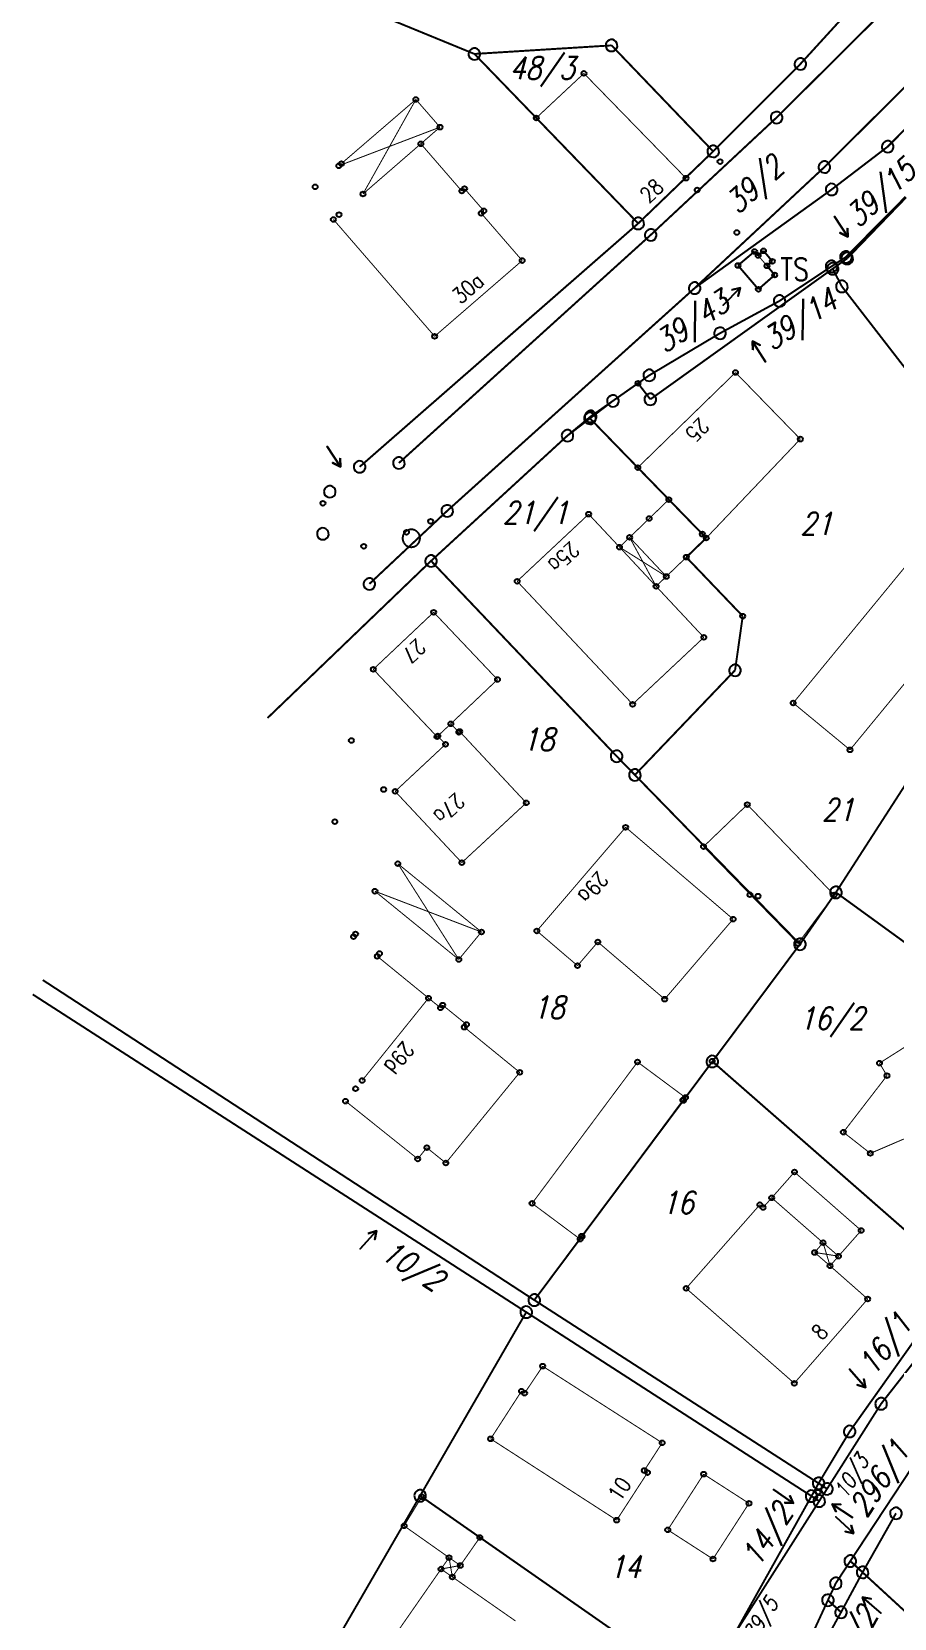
# Model space of a CAD drawing. Extents: x 4468056 to 4468688, y 5348625 to 5349303.
# Drawn here: x 4468056.1 to 4468144.8, y 5348818.6 to 5348981.8 of the extents above; entities that cross this region are included whole.
import ezdxf

# ---------------------------------------------------------------- set-up
doc = ezdxf.new("R2010")
doc.units = 0
doc.linetypes.add('PCMAP-LINIENTYP_046', pattern=[1, 0.35, -0.3, 0.35])
doc.layers.get('0').update_dxf_attribs({"linetype": 'CONTINUOUS'})
for name, color, linetype in [('B-T017-AMTL_PUNKTE_G-KOORDINATE', 216, 'CONTINUOUS'), ('B-T018-AMTL_PUNKTE_D-KOORDINATE', 216, 'CONTINUOUS'), ('B-T020-AMTL_FR-PFEIL', 7, 'CONTINUOUS'), ('L-T034-AMTL_FLGR_ABGEM', 216, 'CONTINUOUS'), ('L-T044-AMTL_GEBAEUDELINIE', 136, 'CONTINUOUS'), ('L-T046-AMTL_ARK_PASS_DURCHF_DIA', 136, 'PCMAP-LINIENTYP_046'), ('T-T004-HAUSNUMMER_GEBAEUDETEXT', 16, 'CONTINUOUS'), ('T-T018-FLURNUMMER', 7, 'CONTINUOUS'), ('T-T023-FLURNUMMERNTEXT_ZU_VERME', 7, 'CONTINUOUS')]:
    doc.layers.add(name, color=color, linetype=linetype)
doc.styles.add('PCMAP-TEXTTYP_004', font='simplex')
doc.styles.add('PCMAP-TEXTTYP_018', font='simplex', dxfattribs={"oblique": 15})
doc.styles.add('PCMAP-TEXTTYP_023', font='simplex', dxfattribs={"oblique": 15})

# ---------------------------------------------------------------- blocks, each defined once
blk = doc.blocks.new('KREIS')
blk.add_circle((0, 0), 5)
blk = doc.blocks.new('SYM10')
for points in [[(2.507, 4.202), (0.958, 4.953), (-0.543, 5), (-2.185, 4.437), (-3.379, 3.608), (-4.249, 2.748), (-4.882, 1.357), (-5, 0.073)], [(-5, 0.073), (-4.953, -0.912)], [(2.493, -4.416), (3.726, -3.586), (4.455, -2.364), (5, -0.885), (4.933, 0.741), (4.464, 2.007), (3.69, 3.219), (2.507, 4.202)], [(-4.953, -0.912), (-4.698, -1.945), (-3.921, -3.398), (-2.642, -4.314), (-1.366, -4.81), (0.008, -5), (1.379, -4.834), (2.493, -4.416)]]:
    blk.add_lwpolyline(points)
blk = doc.blocks.new('SYM2')
blk.add_lwpolyline([(0.014, 4.998), (-0.117, 4.996), (-0.243, 4.989), (-0.382, 4.981), (-0.531, 4.968), (-0.714, 4.947), (-0.875, 4.92), (-1.102, 4.876), (-1.302, 4.825), (-1.487, 4.771), (-1.654, 4.716), (-1.834, 4.651), (-2.003, 4.578), (-2.165, 4.505), (-2.343, 4.418), (-2.504, 4.327), (-2.685, 4.218), (-2.853, 4.104), (-2.968, 4.022), (-3.116, 3.911), (-3.255, 3.794), (-3.4, 3.668), (-3.564, 3.506), (-3.668, 3.396), (-3.775, 3.276), (-3.892, 3.141), (-4.005, 2.993), (-4.092, 2.873), (-4.178, 2.747), (-4.263, 2.611), (-4.342, 2.479), (-4.433, 2.307), (-4.513, 2.143), (-4.573, 2.015), (-4.655, 1.824), (-4.705, 1.688), (-4.751, 1.551), (-4.801, 1.388), (-4.848, 1.224), (-4.892, 1.018), (-4.927, 0.84), (-4.96, 0.625), (-4.981, 0.404), (-4.995, 0.188), (-5, -0.038), (-4.993, -0.222), (-4.983, -0.4), (-4.958, -0.631), (-4.925, -0.85), (-4.881, -1.084), (-4.831, -1.284), (-4.768, -1.498), (-4.693, -1.722), (-4.609, -1.933), (-4.515, -2.145), (-4.412, -2.348), (-4.25, -2.632), (-4.114, -2.841), (-3.982, -3.019), (-3.846, -3.192), (-3.693, -3.366), (-3.541, -3.525), (-3.368, -3.689), (-3.225, -3.816), (-3.04, -3.97), (-2.846, -4.111), (-2.625, -4.256), (-2.428, -4.369), (-2.26, -4.459), (-2.057, -4.555), (-1.878, -4.634), (-1.637, -4.724), (-1.4, -4.797), (-1.201, -4.852), (-0.977, -4.904), (-0.722, -4.946), (-0.487, -4.975), (-0.272, -4.993), (0.015, -4.998), (0.278, -4.991), (0.537, -4.968), (0.762, -4.939), (1.011, -4.895), (1.231, -4.845), (1.493, -4.771), (1.722, -4.693), (1.935, -4.609), (2.165, -4.504), (2.357, -4.41), (2.577, -4.283), (2.756, -4.17), (2.925, -4.051), (3.067, -3.948), (3.212, -3.829), (3.384, -3.681), (3.519, -3.549), (3.651, -3.413), (3.793, -3.257), (3.94, -3.077), (4.069, -2.904), (4.191, -2.726), (4.317, -2.522), (4.435, -2.309), (4.536, -2.102), (4.62, -1.912), (4.698, -1.713), (4.759, -1.526), (4.813, -1.348), (4.86, -1.171), (4.901, -0.985), (4.935, -0.789), (4.963, -0.604), (4.983, -0.426), (4.993, -0.247), (5, -0.057), (4.998, 0.139), (4.988, 0.332), (4.974, 0.512), (4.951, 0.699), (4.916, 0.911), (4.871, 1.129), (4.817, 1.336), (4.752, 1.556), (4.693, 1.723), (4.613, 1.931), (4.535, 2.102), (4.435, 2.306), (4.336, 2.492), (4.24, 2.649), (4.123, 2.826), (3.994, 3.007), (3.874, 3.16), (3.712, 3.348), (3.541, 3.528), (3.359, 3.702), (3.195, 3.845), (3.022, 3.983), (2.859, 4.098), (2.675, 4.225), (2.493, 4.332), (2.322, 4.426), (2.148, 4.513), (1.966, 4.595), (1.762, 4.679), (1.582, 4.742), (1.368, 4.808), (1.162, 4.86), (0.981, 4.902), (0.785, 4.935), (0.54, 4.968), (0.32, 4.988), (0.128, 4.996), (0.014, 4.998)])
blk = doc.blocks.new('SYM60')
blk.add_lwpolyline([(-8.077, 1.827), (-8.077, 1.808), (-5.038, 0.01), (-15, 0.01), (-15, -0.01), (-5.038, -0.01), (-8.077, -1.808), (-8.077, -1.827), (-5, 0), (-8.077, 1.827)])

msp = doc.modelspace()

# ---------------------------------------------------------------- linework, layer by layer
at = {"layer": 'L-T034-AMTL_FLGR_ABGEM', "const_width": 0.2, "flags": 128}
for points in [[(4468101.61, 5348979.5), (4468086.93, 5348985.52)], [(4468132.68, 5348972.96), (4468143.61, 5348983.83)], [(4468135.13, 5348978.47), (4468140.67, 5348984.54)], [(4468115.71, 5348980.38), (4468101.61, 5348979.5)], [(4468115.71, 5348980.38), (4468126.16, 5348969.48)], [(4468101.61, 5348979.5), (4468118.45, 5348962.07)], [(4468137.6, 5348967.87), (4468148.62, 5348978.84)], [(4468152.82, 5348978.74), (4468144.11, 5348969.97)], [(4468135.13, 5348978.47), (4468126.16, 5348969.48)], [(4468119.74, 5348960.89), (4468132.68, 5348972.96)], [(4468118.45, 5348962.07), (4468126.16, 5348969.48)], [(4468144.11, 5348969.97), (4468138.34, 5348965.56)], [(4468124.26, 5348955.42), (4468137.6, 5348967.87)], [(4468138.34, 5348965.56), (4468124.26, 5348955.42)], [(4468139.81, 5348958.62), (4468145.95, 5348964.82)], [(4468139.94, 5348958.47), (4468146, 5348964.75)], [(4468089.81, 5348937.04), (4468118.45, 5348962.07)], [(4468093.84, 5348937.43), (4468119.74, 5348960.89)], [(4468128.71, 5348957.75), (4468130.42, 5348959.19)], [(4468130.42, 5348959.19), (4468130.78, 5348958.77)], [(4468130.78, 5348958.77), (4468131.34, 5348959.25)], [(4468131.34, 5348959.25), (4468132.24, 5348958.18)], [(4468138.45, 5348957.41), (4468119.7, 5348943.98)], [(4468130.81, 5348955.3), (4468128.71, 5348957.75)], [(4468132.24, 5348958.18), (4468131.69, 5348957.71)], [(4468131.69, 5348957.71), (4468132.49, 5348956.77)], [(4468138.33, 5348957.65), (4468132.98, 5348954.1)], [(4468138.33, 5348957.65), (4468139.81, 5348958.62)], [(4468138.45, 5348957.41), (4468139.94, 5348958.47)], [(4468139.39, 5348955.59), (4468138.45, 5348957.41)], [(4468139.94, 5348958.47), (4468139.81, 5348958.62)], [(4468132.49, 5348956.77), (4468130.81, 5348955.3)], [(4468098.81, 5348932.51), (4468124.26, 5348955.42)], [(4468147.78, 5348944.75), (4468139.39, 5348955.59)], [(4468126.87, 5348950.78), (4468132.98, 5348954.1)], [(4468119.59, 5348946.45), (4468126.87, 5348950.78)], [(4468119.59, 5348946.45), (4468118.43, 5348945.63)], [(4468118.43, 5348945.63), (4468115.85, 5348943.82)], [(4468119.7, 5348943.98), (4468118.43, 5348945.63)], [(4468113.49, 5348942.02), (4468115.85, 5348943.82)], [(4468113.57, 5348942.22), (4468115.85, 5348943.82)], [(4468111.18, 5348940.25), (4468113.57, 5348942.22)], [(4468113.49, 5348942.02), (4468111.18, 5348940.25)], [(4468125.05, 5348930.12), (4468113.49, 5348942.02)], [(4468111.18, 5348940.25), (4468097.15, 5348927.36)], [(4468090.81, 5348925), (4468098.81, 5348932.51)], [(4468125.45, 5348929.72), (4468123.4, 5348927.74)], [(4468125.45, 5348929.72), (4468125.05, 5348930.12)], [(4468097.15, 5348927.36), (4468080.33, 5348911.2)], [(4468116.23, 5348907.28), (4468097.15, 5348927.36)], [(4468123.4, 5348927.74), (4468129.2, 5348921.68)], [(4468128.41, 5348916.12), (4468129.2, 5348921.68)], [(4468118.11, 5348905.35), (4468128.41, 5348916.12)], [(4468118.11, 5348905.35), (4468116.23, 5348907.28)], [(4468118.11, 5348905.35), (4468135.08, 5348887.94)], [(4468138.78, 5348893.27), (4468145.86, 5348904.25)], [(4468135.08, 5348887.94), (4468138.78, 5348893.27)], [(4468138.78, 5348893.27), (4468166.61, 5348873.06)], [(4468126.08, 5348875.88), (4468135.08, 5348887.94)], [(4468107.77, 5348851.34), (4468057.22, 5348884.26)], [(4468106.94, 5348850.1), (4468056.19, 5348882.78)], [(4468126.08, 5348875.88), (4468107.77, 5348851.34)], [(4468126.08, 5348875.88), (4468151.61, 5348853.53)], [(4468107.77, 5348851.34), (4468137, 5348832.5)], [(4468143.43, 5348840.68), (4468152.71, 5348852.52)], [(4468106.94, 5348850.1), (4468096.03, 5348831.22)], [(4468106.94, 5348850.1), (4468136.27, 5348831.18)], [(4468147.96, 5348848.76), (4468140.2, 5348837.83)], [(4468143.43, 5348840.68), (4468137.87, 5348831.93)], [(4468140.2, 5348837.83), (4468137, 5348832.5)], [(4468148.07, 5348836.36), (4468140.26, 5348824.5)], [(4468137, 5348832.5), (4468136.27, 5348831.18)], [(4468137.87, 5348831.93), (4468137, 5348832.5)], [(4468137.06, 5348830.67), (4468137.87, 5348831.93)], [(4468085.15, 5348812.41), (4468096.03, 5348831.22)], [(4468125, 5348811), (4468096.03, 5348831.22)], [(4468136.27, 5348831.18), (4468128.25, 5348816.82)], [(4468137.06, 5348830.67), (4468128.25, 5348816.82)], [(4468137.06, 5348830.67), (4468136.27, 5348831.18)], [(4468144.96, 5348829.42), (4468141.52, 5348823.34)], [(4468138.77, 5348822.22), (4468140.26, 5348824.5)], [(4468140.26, 5348824.5), (4468141.52, 5348823.34)], [(4468138.77, 5348822.22), (4468137.96, 5348820.48)], [(4468141.52, 5348823.34), (4468139.31, 5348819.24)], [(4468160.01, 5348806.34), (4468141.52, 5348823.34)], [(4468131.7, 5348806.91), (4468137.96, 5348820.48)], [(4468137.96, 5348820.48), (4468139.31, 5348819.24)], [(4468127.27, 5348797.47), (4468139.31, 5348819.24)]]:
    msp.add_lwpolyline(points, dxfattribs=at)
at = {"layer": 'L-T044-AMTL_GEBAEUDELINIE', "const_width": 0.1, "flags": 128}
for points in [[(4468107.97, 5348972.92), (4468112.87, 5348977.5)], [(4468112.87, 5348977.5), (4468123.37, 5348966.72)], [(4468087.93, 5348968.22), (4468095.59, 5348974.82)], [(4468095.59, 5348974.82), (4468098.07, 5348971.97)], [(4468118.45, 5348962.07), (4468107.97, 5348972.92)], [(4468098.07, 5348971.97), (4468096.1, 5348970.26)], [(4468090.15, 5348965.1), (4468096.1, 5348970.26)], [(4468096.1, 5348970.26), (4468090.15, 5348965.1)], [(4468096.1, 5348970.26), (4468100.31, 5348965.4)], [(4468100.31, 5348965.4), (4468100.6, 5348965.64)], [(4468100.6, 5348965.64), (4468102.58, 5348963.36)], [(4468123.37, 5348966.72), (4468118.45, 5348962.07)], [(4468097.52, 5348950.46), (4468087.11, 5348962.48)], [(4468102.58, 5348963.36), (4468102.31, 5348963.11)], [(4468102.31, 5348963.11), (4468106.52, 5348958.25)], [(4468128.71, 5348957.75), (4468130.42, 5348959.19)], [(4468130.42, 5348959.19), (4468130.78, 5348958.77)], [(4468106.52, 5348958.25), (4468097.52, 5348950.46)], [(4468130.81, 5348955.3), (4468128.71, 5348957.75)], [(4468130.78, 5348958.77), (4468131.69, 5348957.71)], [(4468131.69, 5348957.71), (4468132.49, 5348956.77)], [(4468132.49, 5348956.77), (4468130.81, 5348955.3)], [(4468118.41, 5348936.96), (4468128.46, 5348946.74)], [(4468128.46, 5348946.74), (4468135.12, 5348939.89)], [(4468135.12, 5348939.89), (4468125.45, 5348929.72)], [(4468121.6, 5348933.67), (4468118.41, 5348936.96)], [(4468117.57, 5348929.78), (4468121.6, 5348933.67)], [(4468125.05, 5348930.12), (4468121.6, 5348933.67)], [(4468121.6, 5348933.67), (4468125.05, 5348930.12)], [(4468134.39, 5348912.75), (4468152.27, 5348934.51)], [(4468106, 5348925.27), (4468113.36, 5348932.17)], [(4468113.36, 5348932.17), (4468116.53, 5348928.78)], [(4468116.53, 5348928.78), (4468117.57, 5348929.78)], [(4468125.45, 5348929.72), (4468123.4, 5348927.74)], [(4468125.45, 5348929.72), (4468125.05, 5348930.12)], [(4468125.05, 5348930.12), (4468125.45, 5348929.72)], [(4468158.14, 5348929.71), (4468140.23, 5348907.93)], [(4468116.53, 5348928.78), (4468120.29, 5348924.75)], [(4468120.29, 5348924.75), (4468116.53, 5348928.78)], [(4468123.4, 5348927.74), (4468121.34, 5348925.76)], [(4468117.88, 5348912.62), (4468106, 5348925.27)], [(4468121.34, 5348925.76), (4468120.29, 5348924.75)], [(4468120.29, 5348924.75), (4468125.2, 5348919.5)], [(4468091.21, 5348916.21), (4468097.42, 5348922.08)], [(4468097.42, 5348922.08), (4468103.98, 5348915.16)], [(4468125.2, 5348919.5), (4468117.88, 5348912.62)], [(4468097.77, 5348909.28), (4468091.21, 5348916.21)], [(4468103.98, 5348915.16), (4468099.18, 5348910.61)], [(4468140.23, 5348907.93), (4468134.39, 5348912.75)], [(4468099.18, 5348910.61), (4468097.84, 5348909.35)], [(4468097.84, 5348909.35), (4468099.18, 5348910.61)], [(4468099.18, 5348910.61), (4468100, 5348909.74)], [(4468093.46, 5348903.66), (4468098.64, 5348908.5)], [(4468097.84, 5348909.35), (4468097.77, 5348909.28)], [(4468098.64, 5348908.5), (4468097.84, 5348909.35)], [(4468100, 5348909.74), (4468100.09, 5348909.82)], [(4468100.09, 5348909.82), (4468106.94, 5348902.48)], [(4468100.31, 5348896.33), (4468093.46, 5348903.66)], [(4468106.94, 5348902.48), (4468100.31, 5348896.33)], [(4468125.17, 5348897.98), (4468129.67, 5348902.3)], [(4468129.67, 5348902.3), (4468138.6, 5348893.01)], [(4468108.03, 5348889.31), (4468117.16, 5348899.97)], [(4468117.16, 5348899.97), (4468128.21, 5348890.52)], [(4468134.88, 5348888.02), (4468125.17, 5348897.98)], [(4468093.74, 5348896.22), (4468102.33, 5348889.2)], [(4468100, 5348886.37), (4468091.38, 5348893.39)], [(4468138.6, 5348893.01), (4468134.88, 5348888.02)], [(4468102.33, 5348889.2), (4468100, 5348886.37)], [(4468112.21, 5348885.73), (4468108.03, 5348889.31)], [(4468128.21, 5348890.52), (4468121.17, 5348882.29)], [(4468114.3, 5348888.17), (4468112.21, 5348885.73)], [(4468121.17, 5348882.29), (4468114.3, 5348888.17)], [(4468091.62, 5348886.7), (4468096.89, 5348882.4)], [(4468096.89, 5348882.4), (4468090.07, 5348873.93)], [(4468090.07, 5348873.93), (4468096.89, 5348882.4)], [(4468096.89, 5348882.4), (4468098.12, 5348881.4)], [(4468098.12, 5348881.4), (4468098.34, 5348881.68)], [(4468098.34, 5348881.68), (4468100.79, 5348879.69)], [(4468100.79, 5348879.69), (4468100.57, 5348879.41)], [(4468100.57, 5348879.41), (4468106.27, 5348874.76)], [(4468143.26, 5348875.71), (4468146.7, 5348877.89)], [(4468106.27, 5348874.76), (4468098.67, 5348865.44)], [(4468107.54, 5348861.29), (4468118.38, 5348875.83)], [(4468118.38, 5348875.83), (4468123.31, 5348872.17)], [(4468139.55, 5348868.61), (4468144.03, 5348874.42)], [(4468144.03, 5348874.42), (4468143.26, 5348875.71)], [(4468095.78, 5348865.86), (4468088.36, 5348871.8)], [(4468123.04, 5348871.91), (4468112.63, 5348857.92)], [(4468123.09, 5348871.87), (4468123.04, 5348871.91)], [(4468123.31, 5348872.17), (4468123.09, 5348871.87)], [(4468142.32, 5348866.43), (4468139.55, 5348868.61)], [(4468145.77, 5348867.91), (4468142.32, 5348866.43)], [(4468096.71, 5348867.02), (4468095.78, 5348865.86)], [(4468098.67, 5348865.44), (4468096.71, 5348867.02)], [(4468132.18, 5348861.86), (4468134.52, 5348864.51)], [(4468134.52, 5348864.51), (4468141.38, 5348858.5)], [(4468112.48, 5348857.61), (4468107.54, 5348861.29)], [(4468131.29, 5348860.86), (4468132.18, 5348861.86)], [(4468132.18, 5348861.86), (4468137.46, 5348857.24)], [(4468137.46, 5348857.24), (4468132.18, 5348861.86)], [(4468123.38, 5348852.55), (4468130.96, 5348861.15)], [(4468130.96, 5348861.15), (4468131.29, 5348860.86)], [(4468112.63, 5348857.92), (4468112.68, 5348857.88)], [(4468141.38, 5348858.5), (4468139.05, 5348855.86)], [(4468112.68, 5348857.88), (4468112.48, 5348857.61)], [(4468137.46, 5348857.24), (4468139.05, 5348855.86)], [(4468139.05, 5348855.86), (4468137.46, 5348857.24)], [(4468139.05, 5348855.86), (4468138.18, 5348854.86)], [(4468138.18, 5348854.86), (4468142.05, 5348851.45)], [(4468134.5, 5348842.79), (4468123.38, 5348852.55)], [(4468142.05, 5348851.45), (4468134.5, 5348842.79)], [(4468106.77, 5348841.77), (4468108.63, 5348844.54)], [(4468108.63, 5348844.54), (4468120.92, 5348836.66)], [(4468103.28, 5348837.07), (4468106.45, 5348841.98)], [(4468106.45, 5348841.98), (4468106.77, 5348841.77)], [(4468116.24, 5348828.71), (4468103.28, 5348837.07)], [(4468120.92, 5348836.66), (4468119.08, 5348833.82)], [(4468119.41, 5348833.6), (4468116.24, 5348828.71)], [(4468119.08, 5348833.82), (4468119.41, 5348833.6)], [(4468121.49, 5348827.71), (4468125.18, 5348833.44)], [(4468125.18, 5348833.44), (4468129.84, 5348830.44)], [(4468094.38, 5348828.12), (4468096.19, 5348831.11)], [(4468096.19, 5348831.11), (4468102.17, 5348826.93)], [(4468129.84, 5348830.44), (4468126.14, 5348824.71)], [(4468099, 5348824.86), (4468094.38, 5348828.12)], [(4468102.17, 5348826.93), (4468100.16, 5348824.05)], [(4468126.14, 5348824.71), (4468121.49, 5348827.71)], [(4468093.56, 5348817.04), (4468098.18, 5348823.68)], [(4468098.18, 5348823.68), (4468099, 5348824.86)], [(4468099.34, 5348822.87), (4468098.18, 5348823.68)], [(4468098.18, 5348823.68), (4468099.34, 5348822.87)], [(4468100.16, 5348824.05), (4468099.34, 5348822.87)], [(4468099.34, 5348822.87), (4468105.82, 5348818.35)]]:
    msp.add_lwpolyline(points, dxfattribs=at)
at = {"layer": 'L-T046-AMTL_ARK_PASS_DURCHF_DIA', "const_width": 0.1, "flags": 128}
for points in [[(4468095.59, 5348974.82), (4468090.15, 5348965.1)], [(4468098.07, 5348971.97), (4468087.67, 5348968)], [(4468116.53, 5348928.78), (4468117.57, 5348929.78)], [(4468117.57, 5348929.78), (4468121.34, 5348925.76)], [(4468117.57, 5348929.78), (4468120.29, 5348924.75)], [(4468120.29, 5348924.75), (4468116.53, 5348928.78)], [(4468116.53, 5348928.78), (4468121.34, 5348925.76)], [(4468121.34, 5348925.76), (4468120.29, 5348924.75)], [(4468093.74, 5348896.22), (4468100, 5348886.37)], [(4468091.38, 5348893.39), (4468102.33, 5348889.2)], [(4468136.59, 5348856.24), (4468137.46, 5348857.24)], [(4468138.18, 5348854.86), (4468137.46, 5348857.24)], [(4468138.18, 5348854.86), (4468136.59, 5348856.24)], [(4468139.05, 5348855.86), (4468136.59, 5348856.24)], [(4468098.18, 5348823.68), (4468100.16, 5348824.05)], [(4468099, 5348824.86), (4468100.16, 5348824.05)], [(4468099.34, 5348822.87), (4468099, 5348824.86)]]:
    msp.add_lwpolyline(points, dxfattribs=at)

# ---------------------------------------------------------------- block references
at = {"layer": 'B-T017-AMTL_PUNKTE_G-KOORDINATE'}
for name, p, xscale, yscale, zscale in [('SYM10', (4468115.71, 5348980.38), 0.12, 0.12, 0.12), ('SYM10', (4468101.61, 5348979.5), 0.12, 0.12, 0.12), ('SYM10', (4468135.13, 5348978.47), 0.12, 0.12, 0.12), ('SYM10', (4468132.68, 5348972.96), 0.12, 0.12, 0.12), ('SYM10', (4468144.11, 5348969.97), 0.12, 0.12, 0.12), ('KREIS', (4468096.1, 5348970.26), 0.05, 0.05, 0.05), ('SYM10', (4468126.16, 5348969.48), 0.12, 0.12, 0.12), ('KREIS', (4468126.87, 5348968.43), 0.05, 0.05, 0.05), ('SYM10', (4468137.6, 5348967.87), 0.12, 0.12, 0.12), ('KREIS', (4468085.24, 5348965.83), 0.05, 0.05, 0.05), ('KREIS', (4468124.52, 5348965.51), 0.05, 0.05, 0.05), ('SYM10', (4468138.34, 5348965.56), 0.12, 0.12, 0.12), ('KREIS', (4468087.11, 5348962.48), 0.05, 0.05, 0.05), ('SYM10', (4468118.45, 5348962.07), 0.12, 0.12, 0.12), ('SYM10', (4468119.74, 5348960.89), 0.12, 0.12, 0.12), ('KREIS', (4468128.59, 5348961.13), 0.05, 0.05, 0.05), ('KREIS', (4468130.42, 5348959.19), 0.05, 0.05, 0.05), ('KREIS', (4468131.34, 5348959.25), 0.05, 0.05, 0.05), ('SYM10', (4468139.81, 5348958.62), 0.12, 0.12, 0.12), ('KREIS', (4468106.52, 5348958.25), 0.05, 0.05, 0.05), ('KREIS', (4468128.71, 5348957.75), 0.05, 0.05, 0.05), ('KREIS', (4468130.78, 5348958.77), 0.05, 0.05, 0.05), ('KREIS', (4468131.69, 5348957.71), 0.05, 0.05, 0.05), ('KREIS', (4468132.24, 5348958.18), 0.05, 0.05, 0.05), ('SYM10', (4468138.33, 5348957.65), 0.12, 0.12, 0.12), ('SYM10', (4468138.45, 5348957.41), 0.12, 0.12, 0.12), ('SYM10', (4468139.94, 5348958.47), 0.12, 0.12, 0.12), ('SYM10', (4468124.26, 5348955.42), 0.12, 0.12, 0.12), ('KREIS', (4468132.49, 5348956.77), 0.05, 0.05, 0.05), ('SYM10', (4468139.39, 5348955.59), 0.12, 0.12, 0.12), ('KREIS', (4468130.81, 5348955.3), 0.05, 0.05, 0.05), ('SYM10', (4468132.98, 5348954.1), 0.12, 0.12, 0.12), ('SYM10', (4468126.87, 5348950.78), 0.12, 0.12, 0.12), ('KREIS', (4468097.52, 5348950.46), 0.05, 0.05, 0.05), ('SYM10', (4468119.59, 5348946.45), 0.12, 0.12, 0.12), ('KREIS', (4468128.46, 5348946.74), 0.05, 0.05, 0.05), ('KREIS', (4468118.43, 5348945.63), 0.05, 0.05, 0.05), ('SYM10', (4468119.7, 5348943.98), 0.12, 0.12, 0.12), ('SYM10', (4468113.57, 5348942.22), 0.12, 0.12, 0.12), ('SYM10', (4468115.85, 5348943.82), 0.12, 0.12, 0.12), ('SYM10', (4468113.49, 5348942.02), 0.12, 0.12, 0.12), ('SYM10', (4468111.18, 5348940.25), 0.12, 0.12, 0.12), ('KREIS', (4468135.12, 5348939.89), 0.05, 0.05, 0.05), ('SYM10', (4468093.84, 5348937.43), 0.12, 0.12, 0.12), ('SYM10', (4468089.81, 5348937.04), 0.12, 0.12, 0.12), ('KREIS', (4468118.41, 5348936.96), 0.05, 0.05, 0.05), ('SYM10', (4468086.74, 5348934.49), 0.12, 0.12, 0.12), ('KREIS', (4468086.03, 5348933.29), 0.05, 0.05, 0.05), ('SYM10', (4468098.81, 5348932.51), 0.12, 0.12, 0.12), ('KREIS', (4468121.6, 5348933.67), 0.05, 0.05, 0.05), ('KREIS', (4468097.11, 5348931.44), 0.05, 0.05, 0.05), ('KREIS', (4468113.36, 5348932.17), 0.05, 0.05, 0.05), ('SYM10', (4468086.03, 5348930.15), 0.12, 0.12, 0.12), ('SYM2', (4468095.12, 5348929.69), 0.18, 0.18, 0.18), ('KREIS', (4468094.62, 5348930.31), 0.05, 0.05, 0.05), ('KREIS', (4468117.57, 5348929.78), 0.05, 0.05, 0.05), ('KREIS', (4468125.05, 5348930.12), 0.05, 0.05, 0.05), ('KREIS', (4468125.45, 5348929.72), 0.05, 0.05, 0.05), ('KREIS', (4468090.23, 5348928.87), 0.05, 0.05, 0.05), ('SYM10', (4468097.15, 5348927.36), 0.12, 0.12, 0.12), ('KREIS', (4468123.4, 5348927.74), 0.05, 0.05, 0.05), ('SYM10', (4468090.81, 5348925), 0.12, 0.12, 0.12), ('KREIS', (4468106, 5348925.27), 0.05, 0.05, 0.05), ('KREIS', (4468121.34, 5348925.76), 0.05, 0.05, 0.05), ('KREIS', (4468129.2, 5348921.68), 0.05, 0.05, 0.05), ('KREIS', (4468125.2, 5348919.5), 0.05, 0.05, 0.05), ('SYM10', (4468128.41, 5348916.12), 0.12, 0.12, 0.12), ('KREIS', (4468134.39, 5348912.75), 0.05, 0.05, 0.05), ('SYM10', (4468116.23, 5348907.28), 0.12, 0.12, 0.12), ('SYM10', (4468118.11, 5348905.35), 0.12, 0.12, 0.12), ('KREIS', (4468087.26, 5348900.55), 0.05, 0.05, 0.05), ('KREIS', (4468125.17, 5348897.98), 0.05, 0.05, 0.05), ('KREIS', (4468093.74, 5348896.22), 0.05, 0.05, 0.05), ('SYM10', (4468138.78, 5348893.27), 0.12, 0.12, 0.12), ('KREIS', (4468091.38, 5348893.39), 0.05, 0.05, 0.05), ('KREIS', (4468129.94, 5348893.03), 0.05, 0.05, 0.05), ('KREIS', (4468130.77, 5348892.89), 0.05, 0.05, 0.05), ('KREIS', (4468102.33, 5348889.2), 0.05, 0.05, 0.05), ('SYM10', (4468135.08, 5348887.94), 0.12, 0.12, 0.12), ('KREIS', (4468134.88, 5348888.02), 0.05, 0.05, 0.05), ('KREIS', (4468100, 5348886.37), 0.05, 0.05, 0.05), ('KREIS', (4468118.38, 5348875.83), 0.05, 0.05, 0.05), ('SYM10', (4468126.08, 5348875.88), 0.12, 0.12, 0.12), ('KREIS', (4468126.05, 5348875.91), 0.05, 0.05, 0.05), ('KREIS', (4468143.26, 5348875.71), 0.05, 0.05, 0.05), ('KREIS', (4468106.27, 5348874.76), 0.05, 0.05, 0.05), ('KREIS', (4468144.03, 5348874.42), 0.05, 0.05, 0.05), ('KREIS', (4468088.36, 5348871.8), 0.05, 0.05, 0.05), ('KREIS', (4468123.31, 5348872.17), 0.05, 0.05, 0.05), ('KREIS', (4468139.55, 5348868.61), 0.05, 0.05, 0.05), ('KREIS', (4468142.32, 5348866.43), 0.05, 0.05, 0.05), ('KREIS', (4468095.78, 5348865.86), 0.05, 0.05, 0.05), ('KREIS', (4468098.67, 5348865.44), 0.05, 0.05, 0.05), ('KREIS', (4468134.52, 5348864.51), 0.05, 0.05, 0.05), ('KREIS', (4468107.54, 5348861.29), 0.05, 0.05, 0.05), ('KREIS', (4468141.38, 5348858.5), 0.05, 0.05, 0.05), ('KREIS', (4468112.48, 5348857.61), 0.05, 0.05, 0.05), ('SYM10', (4468107.77, 5348851.34), 0.12, 0.12, 0.12), ('KREIS', (4468123.38, 5348852.55), 0.05, 0.05, 0.05), ('KREIS', (4468142.05, 5348851.45), 0.05, 0.05, 0.05), ('SYM10', (4468106.94, 5348850.1), 0.12, 0.12, 0.12), ('KREIS', (4468134.5, 5348842.79), 0.05, 0.05, 0.05), ('SYM10', (4468143.43, 5348840.68), 0.12, 0.12, 0.12), ('SYM10', (4468140.2, 5348837.83), 0.12, 0.12, 0.12), ('SYM10', (4468137, 5348832.5), 0.12, 0.12, 0.12), ('SYM10', (4468137.87, 5348831.93), 0.12, 0.12, 0.12), ('SYM10', (4468096.03, 5348831.22), 0.12, 0.12, 0.12), ('SYM10', (4468136.27, 5348831.18), 0.12, 0.12, 0.12), ('SYM10', (4468137.06, 5348830.67), 0.12, 0.12, 0.12), ('KREIS', (4468136.93, 5348831.59), 0.05, 0.05, 0.05), ('SYM10', (4468144.96, 5348829.42), 0.12, 0.12, 0.12), ('SYM10', (4468140.26, 5348824.5), 0.12, 0.12, 0.12), ('SYM10', (4468141.52, 5348823.34), 0.12, 0.12, 0.12), ('SYM10', (4468138.77, 5348822.22), 0.12, 0.12, 0.12), ('SYM10', (4468137.96, 5348820.48), 0.12, 0.12, 0.12), ('SYM10', (4468139.31, 5348819.24), 0.12, 0.12, 0.12)]:
    msp.add_blockref(name, p, dxfattribs=dict(at, xscale=xscale, yscale=yscale, zscale=zscale))
at = {"layer": 'B-T018-AMTL_PUNKTE_D-KOORDINATE', "xscale": 0.05, "yscale": 0.05, "zscale": 0.05}
for p in [(4468112.87, 5348977.5), (4468095.59, 5348974.82), (4468098.07, 5348971.97), (4468107.97, 5348972.92), (4468087.67, 5348968), (4468087.93, 5348968.22), (4468100.6, 5348965.64), (4468123.37, 5348966.72), (4468090.15, 5348965.1), (4468100.31, 5348965.4), (4468087.69, 5348962.98), (4468102.31, 5348963.11), (4468102.58, 5348963.36), (4468119.58, 5348931.73), (4468116.53, 5348928.78), (4468120.29, 5348924.75), (4468097.42, 5348922.08), (4468091.21, 5348916.21), (4468103.98, 5348915.16), (4468117.88, 5348912.62), (4468099.18, 5348910.61), (4468088.96, 5348908.89), (4468097.77, 5348909.28), (4468097.84, 5348909.35), (4468098.64, 5348908.5), (4468100, 5348909.74), (4468100.09, 5348909.82), (4468140.23, 5348907.93), (4468092.28, 5348903.86), (4468093.46, 5348903.66), (4468106.94, 5348902.48), (4468129.67, 5348902.3), (4468117.16, 5348899.97), (4468100.31, 5348896.33), (4468138.6, 5348893.01), (4468128.21, 5348890.52), (4468089.17, 5348888.72), (4468089.39, 5348888.99), (4468108.03, 5348889.31), (4468114.3, 5348888.17), (4468091.62, 5348886.7), (4468091.85, 5348886.99), (4468112.21, 5348885.73), (4468096.89, 5348882.4), (4468121.17, 5348882.29), (4468098.12, 5348881.4), (4468098.34, 5348881.68), (4468100.57, 5348879.41), (4468100.79, 5348879.69), (4468089.39, 5348873.08), (4468090.07, 5348873.93), (4468123.04, 5348871.91), (4468123.09, 5348871.87), (4468096.71, 5348867.02), (4468130.96, 5348861.15), (4468132.18, 5348861.86), (4468131.29, 5348860.86), (4468112.63, 5348857.92), (4468112.68, 5348857.88), (4468136.59, 5348856.24), (4468137.46, 5348857.24), (4468138.18, 5348854.86), (4468139.05, 5348855.86), (4468108.63, 5348844.54), (4468106.45, 5348841.98), (4468106.77, 5348841.77), (4468103.28, 5348837.07), (4468120.92, 5348836.66), (4468119.08, 5348833.82), (4468119.41, 5348833.6), (4468125.18, 5348833.44), (4468096.19, 5348831.11), (4468129.84, 5348830.44), (4468116.24, 5348828.71), (4468094.38, 5348828.12), (4468102.17, 5348826.93), (4468121.49, 5348827.71), (4468098.18, 5348823.68), (4468099, 5348824.86), (4468100.16, 5348824.05), (4468126.14, 5348824.71), (4468099.34, 5348822.87)]:
    msp.add_blockref('KREIS', p, dxfattribs=at)
at = {"layer": 'B-T020-AMTL_FR-PFEIL', "xscale": 0.25, "yscale": 0.25, "zscale": 0.25}
for p, rotation in [((4468140.68, 5348959.65), 302.95), ((4468129.81, 5348956.35), 45.43), ((4468129.55, 5348951.01), 121.92), ((4468088.51, 5348935.99), 302.76), ((4468092.4, 5348859.38), 47.41), ((4468142.65, 5348841.42), 311.35), ((4468135.43, 5348829.73), 325.18), ((4468137.35, 5348831.04), 146.98), ((4468141.51, 5348826.5), 317.01), ((4468140.58, 5348821.6), 138.99)]:
    msp.add_blockref('SYM60', p, dxfattribs=dict(at, rotation=rotation))

# ---------------------------------------------------------------- texts
at = {"layer": 'T-T004-HAUSNUMMER_GEBAEUDETEXT', "style": 'PCMAP-TEXTTYP_004', "width": 0.833333}
for s, rotation, p in [('28', 43.3729, (4468119.55, 5348964.07)), ('30a', 40.8519, (4468100.19, 5348953.7)), ('25', 224.1984, (4468124.79, 5348942.19)), ('25a', 223.1671, (4468111.48, 5348929.45)), ('27', 223.3962, (4468095.67, 5348919.47)), ('27a', 223.0525, (4468099.7, 5348903.61)), ('29a', 229.4123, (4468114.31, 5348895.56)), ('29d', 231.1885, (4468094.31, 5348878.07)), ('8', 48.9306, (4468137.35, 5348847.12)), ('10', 57.0666, (4468116.58, 5348830.52))]:
    msp.add_text(s, height=1.6, rotation=rotation, dxfattribs=at).set_placement(p)
msp.add_text('TS', height=2.3, dxfattribs=at).set_placement((4468133.06, 5348956.21))
at = {"layer": 'T-T018-FLURNUMMER', "style": 'PCMAP-TEXTTYP_018', "oblique": 15, "width": 0.833333}
for s, p in [('48/3', (4468105.2, 5348976.91)), ('21/1', (4468104.52, 5348931.18)), ('21', (4468135.12, 5348930.05)), ('18', (4468107.6, 5348880.31)), ('16/2', (4468134.98, 5348879.17)), ('16', (4468120.88, 5348860.22)), ('14', (4468115.44, 5348822.77))]:
    msp.add_text(s, height=2.3, dxfattribs=at).set_placement(p)
for s, height, rotation, p in [('39/15', 2.3, 42.8572, (4468141.06, 5348961.52)), ('39/43', 2.3, 34.3775, (4468121.17, 5348948.65)), ('39/14', 2.3, 33.7472, (4468132.21, 5348948.91)), ('10/2', 2.3, 327.7892, (4468091.82, 5348855.72)), ('16/1', 2.3, 52.9986, (4468142.7, 5348843.42)), ('296/1', 2.3, 56.6655, (4468141.89, 5348828.85)), ('10/3', 1.6, 58.6136, (4468139.81, 5348830.79)), ('14/2', 2.3, 57.1812, (4468130.82, 5348823.76)), ('289/5', 1.6, 57.6396, (4468129.82, 5348815.18)), ('297/2', 2.3, 60.2752, (4468139.03, 5348811.61))]:
    msp.add_text(s, height=height, rotation=rotation, dxfattribs=at).set_placement(p)
at = {"layer": 'T-T023-FLURNUMMERNTEXT_ZU_VERME', "style": 'PCMAP-TEXTTYP_023', "oblique": 15, "width": 0.833333}
msp.add_text('39/2', height=2.3, rotation=43.0291, dxfattribs=at).set_placement((4468128.7, 5348962.92))
for s, p in [('18', (4468106.55, 5348907.86)), ('21', (4468137.35, 5348900.62))]:
    msp.add_text(s, height=2.3, dxfattribs=at).set_placement(p)

doc.saveas('drawing.dxf')
